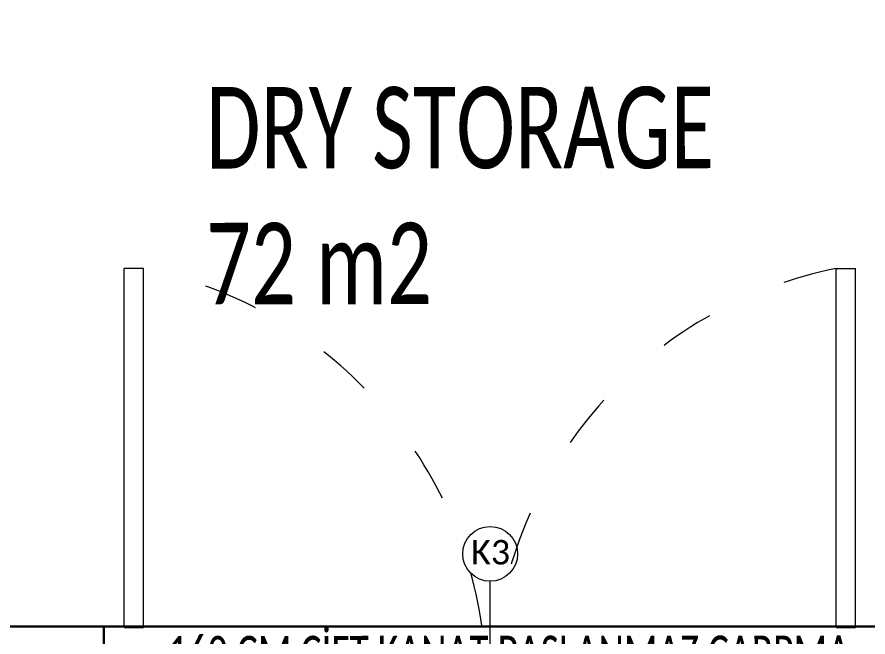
# Model space of a CAD drawing. Header units: millimetres. Extents: x -10496 to -5455, y -188 to 7293.
# Drawn here: x -8136.2 to -7948, y 4967.1 to 5104.1 of the extents above; entities that cross this region are included whole.
import ezdxf

# ---------------------------------------------------------------- set-up
doc = ezdxf.new("R2010")
doc.units = ezdxf.units.MM
doc.linetypes.add('ACAD_ISO03W100', pattern=[30, 12, -18])
for name, color, linetype in [('02_BEMASSUNG', 4, 'Continuous'), ('GJC ALAN', 2, 'Continuous'), ('Kıtc-006 Yazı 001', 1, 'Continuous')]:
    doc.layers.add(name, color=color, linetype=linetype)
for name, color, linetype, lineweight in [('GJC_duvar', 10, 'Continuous', 30), ('GJC_ölçüler', 253, 'Continuous', 5), ('YAZI', 10, 'Continuous', 0), ('Yazı', 1, 'Continuous', 18)]:
    doc.layers.add(name, color=color, linetype=linetype, lineweight=lineweight)
doc.styles.get("Standard").update_dxf_attribs({"font": 'calibri.ttf', "height": 15})
doc.styles.add('Ölçü50', font='calibri.ttf', dxfattribs={"width": 0.7})

# ---------------------------------------------------------------- blocks, each defined once
blk = doc.blocks.new('180kapı')
at = {"lineweight": 9}
for p, q in [((17307.23, 16923.83), (17307.23, 17003.14)), ((17311.5, 17003.14), (17307.23, 17003.14)), ((17311.5, 16923.83), (17311.5, 17003.14)), ((17464.69, 16923.83), (17464.69, 17003.14)), ((17464.69, 17003.14), (17468.95, 17003.14)), ((17468.95, 16923.83), (17468.95, 17003.14)), ((17307.23, 16923.83), (17311.5, 16923.83)), ((17464.69, 16923.83), (17468.95, 16923.83))]:
    blk.add_line(p, q, dxfattribs=at)
at = {"layer": '02_BEMASSUNG', "linetype": 'ACAD_ISO03W100', "lineweight": 9}
for centre, start, end in [((17293.09, 16910.75), 7.9802, 78.7335), ((17483.09, 16910.75), 101.2665, 172.0198)]:
    blk.add_arc(centre, 94.21, start, end, dxfattribs=at)
at = {"layer": 'YAZI'}
blk.add_circle((17388.18, 16940.09), 6.06, dxfattribs=at)
at = {"layer": 'Yazı'}
blk.add_line((17388.18, 16906.02), (17388.18, 16934.03), dxfattribs=at)
at = {"layer": 'Yazı', "ltscale": 7}
blk.add_text('K3', height=5.4, dxfattribs=at).set_placement((17383.96, 16937.76))
blk = doc.blocks.new('new ytong')
at = {"layer": 'GJC_duvar'}
for points in [[(-19725.39, 5230.65), (-21282.33, 5230.65), (-21282.33, 5215.65), (-19725.39, 5215.65)], [(-19725.39, 5230.65), (-19725.39, 5215.65)]]:
    blk.add_lwpolyline(points, dxfattribs=at)

msp = doc.modelspace()

# ---------------------------------------------------------------- block references
at = {"layer": 'GJC_ölçüler'}
msp.add_blockref('180kapı', (-25419.7, -11954.65), dxfattribs=at)

# ---------------------------------------------------------------- texts
at = {"layer": 'Kıtc-006 Yazı 001', "lineweight": 0, "attachment_point": 1, "rotation": 0.0406, "style": 'Ölçü50'}
for s, width, gutter_width, heights, insert, char_height in [('{\\fCalibri Light|b0|i0|c162|p34;DRY STORAGE\\P72 m2}', 319.9571, 0.158, [95.48], (-8094.39, 5088.61), 18), ('\\pxt4;{\\fCalibri|b0|i0|c162|p34;\\C0;\\c16777215;160\\fCalibri|b0|i0|c0|p34; CM \\fCalibri|b0|i0|c162|p34;ÇİFT \\fCalibri|b0|i0|c0|p34;KANAT PASLANMAZ \\fCalibri|b0|i0|c162|p34;ÇARPMA\\fCalibri|b0|i0|c0|p34;\\PKAPI}', 1064.5719, 0.765, [0], (-8102.81, 4967.3), 8)]:
    msp.add_mtext_dynamic_manual_height_columns(s, width=width, gutter_width=gutter_width, heights=heights, dxfattribs=dict(at, insert=insert, char_height=char_height))

# ---------------------------------------------------------------- next in the draw order: block references
at = {"layer": 'GJC_duvar', "color": 41, "true_color": 0xf4ee51}
msp.add_blockref('new ytong', (11608.46, -261.26), dxfattribs=at)

# ---------------------------------------------------------------- next in the draw order: linework, layer by layer
at = {"layer": 'GJC ALAN', "color": 40, "lineweight": 30, "true_color": 0xf8d731}
msp.add_lwpolyline([(-7769.74, 4969.39), (-8309.34, 4969.39), (-8309.34, 6399.01), (-8054.81, 6324.21), (-8061.21, 6302.44), (-7950.87, 6270.02), (-7944.48, 6291.78), (-7769.74, 6240.43)], close=True, dxfattribs=at)

doc.saveas('drawing.dxf')
